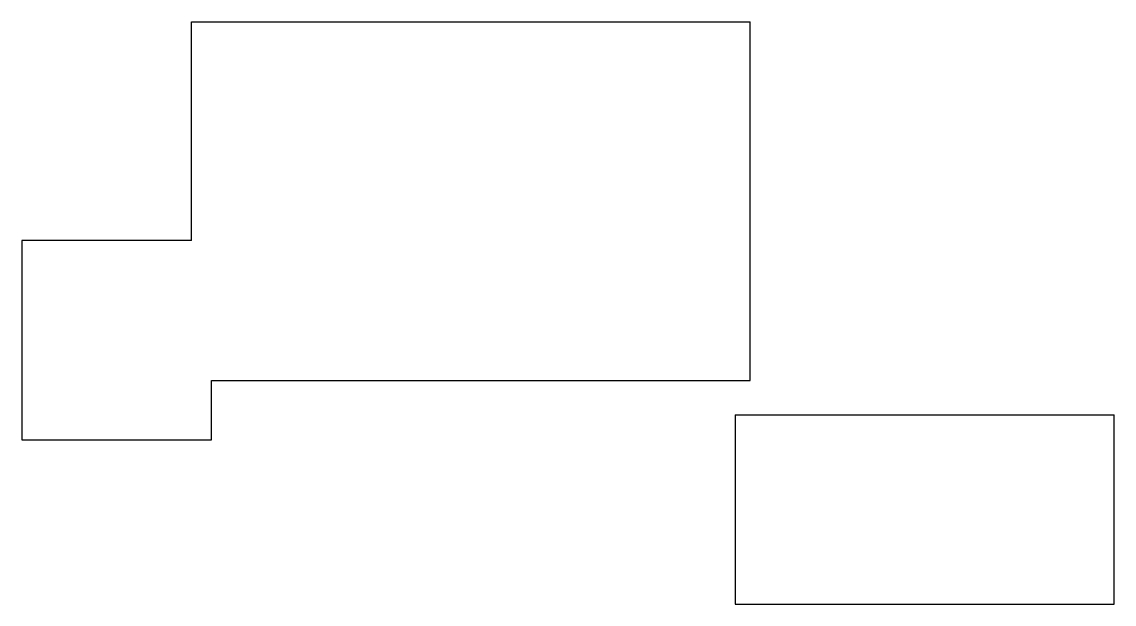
# Model space of a CAD drawing. Header units: millimetres. Extents: x 146 to 255, y -179 to -121.
import ezdxf

# ---------------------------------------------------------------- set-up
doc = ezdxf.new("R2010")
doc.units = ezdxf.units.MM

msp = doc.modelspace()

# ---------------------------------------------------------------- linework, layer by layer
for p, q in [((162.5, -142.5), (162.5, -120.56)), ((162.5, -120.56), (218.5, -120.56)), ((218.5, -156.56), (218.5, -120.56)), ((145.5, -142.5), (145.5, -162.5)), ((162.5, -142.5), (145.5, -142.5)), ((164.5, -162.5), (164.5, -156.56)), ((164.5, -156.56), (218.5, -156.56)), ((217, -160), (255, -160)), ((217, -160), (217, -179)), ((255, -179), (255, -160)), ((145.5, -162.5), (164.5, -162.5)), ((217, -179), (255, -179))]:
    msp.add_line(p, q)

doc.saveas('drawing.dxf')
